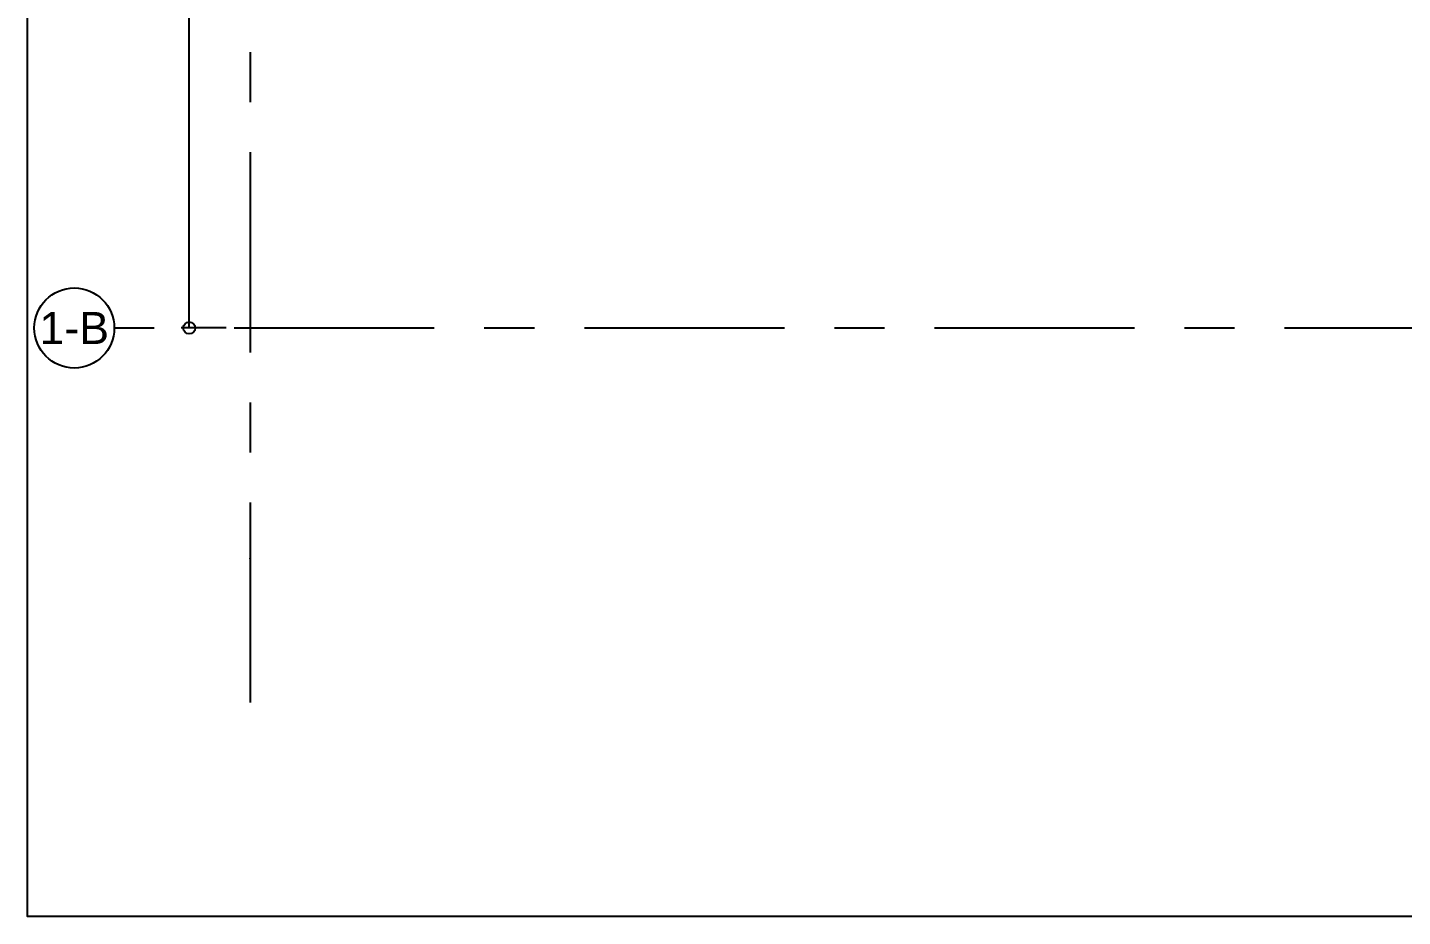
# Model space of a CAD drawing. Header units: millimetres. Extents: x 2519235 to 7246330, y 25937 to 201821.
# Drawn here: x 2714852 to 2723444, y 99626 to 105180 of the extents above; entities that cross this region are included whole.
import ezdxf
from ezdxf.enums import TextEntityAlignment as Align

# ---------------------------------------------------------------- set-up
doc = ezdxf.new("R2010")
doc.units = ezdxf.units.MM
doc.linetypes.add('TA_GL_005.00000', pattern=[13.75, 5, -1.25, 1.25, -1.25, 5])
for name, color, linetype in [('000 - 0_SYM_DWG_GRID-BUBBLE_MAIN_COLOR_1', 7, 'Continuous'), ('000 - 0_SYM_DWG_GRIDLINE_MAIN_COLOR_1', 7, 'Continuous'), ('000 - 0_SYM_DWG_GRIDLINE_MAIN_COLOR_251', 7, 'Continuous'), ('010 - ASPG_DIMS_NOM', 7, 'Continuous')]:
    doc.layers.add(name, color=color, linetype=linetype)
doc.styles.add('Arial', font='arial.ttf', dxfattribs={"height": 300})
doc.styles.add('FAMELINE_FOR_CKST', font='arial.ttf')
doc.styles.add('TA', font='', dxfattribs={"height": 4.5})
doc.styles.get('TA').set_extended_font_data('Cordia New')
doc.dimstyles.new('FAMELINE-CKST_C-C', dxfattribs={"dimtxt": 0.3, "dimasz": 0.15, "dimexe": 0.1, "dimexo": 0.1, "dimgap": 0.05, "dimtad": 1, "dimzin": 0, "dimdsep": 46, "dimtxsty": 'FAMELINE_FOR_CKST', "dimblk": 'ORIGIN', "dimblk1": 'ORIGIN', "dimblk2": 'ORIGIN', "dimsah": 1, "dimcen": 0.1, "dimdle": 0.1, "dimclrd": 7, "dimclre": 7, "dimclrt": 7, "dimadec": 0, "dimazin": 0, "dimtfac": 1, "dimtix": 1, "dimtmove": 2, "dimatfit": 3, "dimfxl": 1, "dimtolj": 1, "dimtzin": 0, "dimlwd": -1, "dimlwe": -1, "dimarcsym": 0})

# ---------------------------------------------------------------- blocks, each defined once
blk = doc.blocks.new('*U1937')
at = {"layer": '000 - 0_SYM_DWG_GRIDLINE_MAIN_COLOR_251', "color": 7, "linetype": 'ByBlock', "ltscale": 5}
blk.add_line((20, 0), (-357, 0), dxfattribs=at)
at = {"layer": '000 - 0_SYM_DWG_GRIDLINE_MAIN_COLOR_251', "color": 7}
blk.add_point((-337, 0), dxfattribs=at)
at = {"color": 7, "style": 'TA', "flags": 1}
blk.add_attdef('LOCATION', (6, -6), '', height=4.5, rotation=270, dxfattribs=at)
at = {"layer": '000 - 0_SYM_DWG_GRID-BUBBLE_MAIN_COLOR_1', "color": 7, "style": 'Arial'}
blk.add_attdef('GRID-HEAD', text='', height=4, rotation=270, dxfattribs=at).set_placement((54, 0), align=Align.MIDDLE_CENTER)
blk = doc.blocks.new('*U1096')
at = {"layer": '000 - 0_SYM_DWG_GRIDLINE_MAIN_COLOR_1', "color": 7}
blk.add_line((17, 0), (12, 0), dxfattribs=at)
blk.add_circle((22, 0), 5, dxfattribs=at)
at = {"layer": '000 - 0_SYM_DWG_GRIDLINE_MAIN_COLOR_251', "color": 7, "linetype": 'ByBlock', "ltscale": 5}
blk.add_line((2, 0), (-866, 0), dxfattribs=at)
at = {"layer": '000 - 0_SYM_DWG_GRIDLINE_MAIN_COLOR_251', "color": 7}
blk.add_point((0, 0), dxfattribs=at)
at = {"color": 7, "style": 'TA', "flags": 1}
blk.add_attdef('LOCATION', (6, -6), '', height=4.5, rotation=270, dxfattribs=at)
at = {"layer": '000 - 0_SYM_DWG_GRID-BUBBLE_MAIN_COLOR_1', "color": 7, "style": 'Arial'}
blk.add_attdef('GRID-HEAD', text='', height=4, rotation=180, dxfattribs=at).set_placement((22, 0), align=Align.MIDDLE_CENTER)
blk = doc.blocks.new('_Origin')
at = {"color": 7, "linetype": 'ByBlock', "lineweight": -2}
blk.add_line((0, 0), (-1, 0), dxfattribs=at)
blk.add_circle((0, 0), 0.5, dxfattribs=at)
blk = doc.blocks.new('*D1935')
at = {"layer": '010 - ASPG_DIMS_NOM', "color": 7, "transparency": 16777216}
for p, q in [((-18450, 0), (-18731.2, 0)), ((-18681.2, -15335), (-18681.2, -75)), ((-18450, -15410), (-18731.2, -15410))]:
    blk.add_line(p, q, dxfattribs=at)
at = {"layer": 'Defpoints', "color": 7, "transparency": 16777216}
for p in [(-18681.2, 0), (-18400, 0), (-18400, -15410)]:
    blk.add_point(p, dxfattribs=at)
at = {"layer": '010 - ASPG_DIMS_NOM', "color": 7, "transparency": 16777216, "xscale": 75, "yscale": 75, "zscale": 75}
for p, rotation in [((-18681.2, 0), 90), ((-18681.2, -15410), 270)]:
    blk.add_blockref('_Origin', p, dxfattribs=dict(at, rotation=rotation))
at = {"layer": '010 - ASPG_DIMS_NOM', "color": 7, "transparency": 16777216, "insert": (-18782.8, -7705), "char_height": 150, "attachment_point": 5, "rotation": 90, "style": 'FAMELINE_FOR_CKST'}
blk.add_mtext('\\A1;15410', dxfattribs=at)
blk = doc.blocks.new('W-1-PP17-ENT1_REV02_20260415-161303_PP17_ENT1_MAIN_DIMS_PL')
at = {"layer": '000 - 0_SYM_DWG_GRIDLINE_MAIN_COLOR_251', "color": 7, "linetype": 'TA_GL_005.00000', "xscale": 50.00000000000004, "yscale": 50.00000000000004, "zscale": 50.00000000000004, "rotation": 90}
blk.add_blockref('*U1937', (-18300, 0), dxfattribs=at)
at = {"layer": '000 - 0_SYM_DWG_GRIDLINE_MAIN_COLOR_251', "color": 7, "linetype": 'TA_GL_005.00000', "xscale": 50, "yscale": 50, "zscale": 50, "rotation": 180}
blk.add_blockref('*U1096', (-18300, -15410), dxfattribs=at).add_auto_attribs({'GRID-HEAD': '1-B'})
at = {"layer": '010 - ASPG_DIMS_NOM', "color": 7}
dim = blk.add_linear_dim(base=(-18681.2, 0), p1=(-18400, -15410), p2=(-18400, 0), angle=270, dimstyle='FAMELINE-CKST_C-C', override={"dimscale": 500, "dimdec": 0, "dimclrd": 7, "dimclre": 7, "dimclrt": 7}, dxfattribs=at)
dim.commit()
dim.dimension.update_dxf_attribs({"geometry": '*D1935', "text_midpoint": (-18782.8, -7705)})
blk = doc.blocks.new('A$C6d15e31b')
at = {"color": 7}
blk.add_blockref('W-1-PP17-ENT1_REV02_20260415-161303_PP17_ENT1_MAIN_DIMS_PL', (0, 0), dxfattribs=at)

msp = doc.modelspace()

# ---------------------------------------------------------------- block references
at = {"color": 7}
msp.add_blockref('A$C6d15e31b', (2734544.161, 118712.942), dxfattribs=at)

# ---------------------------------------------------------------- next in the draw order: linework, layer by layer
at = {"layer": 'Defpoints', "color": 7}
msp.add_lwpolyline([(2753544.057, 99626.43), (2714852.039, 99626.43), (2714852.039, 121826.429), (2753544.057, 121826.429)], close=True, dxfattribs=at)

doc.saveas('drawing.dxf')
